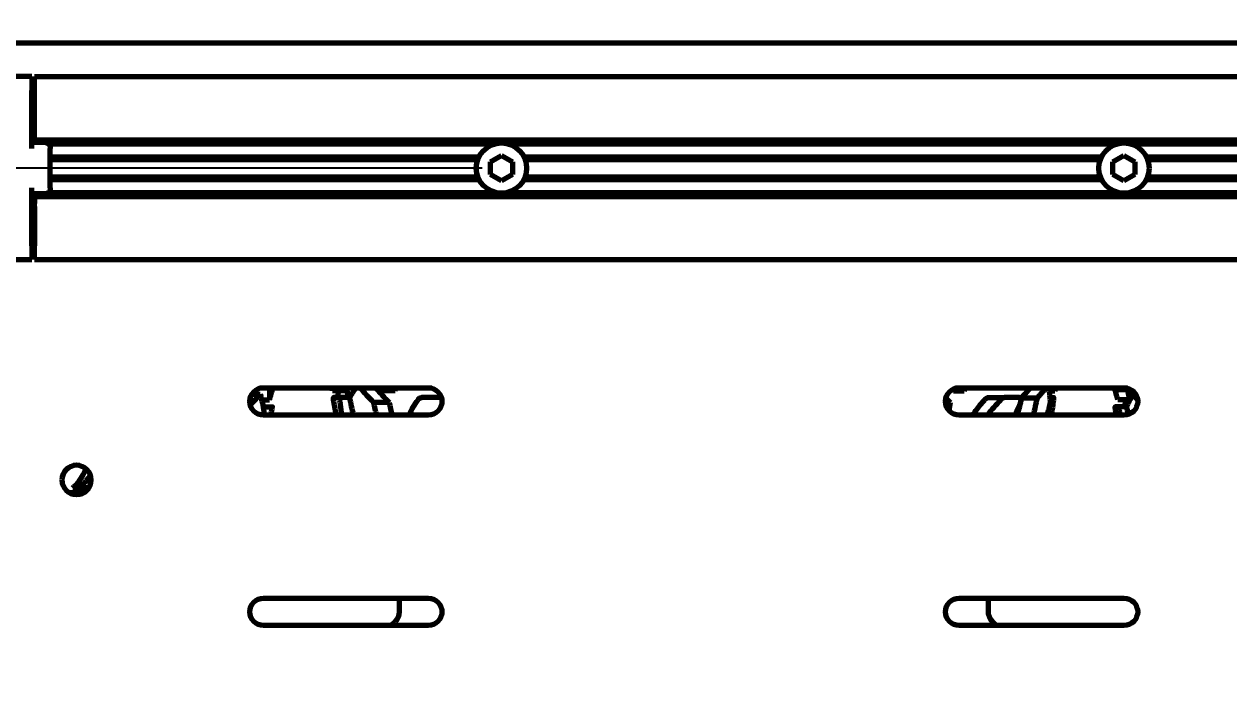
# Model space of a CAD drawing. Header units: millimetres. Extents: x 0 to 1189, y 0 to 841.
# Drawn here: x 587.7 to 719.3, y 632 to 703.6 of the extents above; entities that cross this region are included whole.
import ezdxf

# ---------------------------------------------------------------- set-up
doc = ezdxf.new("R2010")
doc.units = ezdxf.units.MM
doc.header["$LTSCALE"] = 0.75
doc.layers.add('FD_Dimensions', color=7, linetype='Continuous', lineweight=35)
doc.layers.add('Visible', color=7, linetype='Continuous', lineweight=70)
doc.styles.get("Standard").update_dxf_attribs({"font": 'arial.ttf'})
doc.dimstyles.new('Dim-ISO-25', dxfattribs={"dimtxt": 3.5, "dimasz": 3.5, "dimexe": 2.1, "dimexo": 2.1, "dimgap": 1.4, "dimtad": 1, "dimzin": 12, "dimdsep": 46, "dimtxsty": 'Standard', "dimcen": 0, "dimazin": 3, "dimtp": 0.1, "dimtm": 0.1, "dimtfac": 0.714286, "dimtmove": 0, "dimatfit": 3, "dimfxl": 1, "dimtzin": 12, "dimarcsym": 0})

# ---------------------------------------------------------------- blocks, each defined once
blk = doc.blocks.new('*D22')
at = {"layer": 'Defpoints', "color": 0, "transparency": 16777216}
for p in [(782.392664, 721.546639), (539.216927, 643.8848), (782.392664, 643.8848)]:
    blk.add_point(p, dxfattribs=at)
at = {"layer": 'FD_Dimensions', "color": 0, "lineweight": -2, "transparency": 16777216}
for p, q in [((539.216927, 645.9848), (539.216927, 723.646639)), ((782.392664, 645.9848), (782.392664, 723.646639)), ((542.716927, 721.546639), (778.892664, 721.546639))]:
    blk.add_line(p, q, dxfattribs=at)
at = {"layer": 'FD_Dimensions', "color": 0, "transparency": 16777216}
for points in [[(542.716927, 722.129972), (542.716927, 720.963305), (539.216927, 721.546639)], [(778.892664, 722.129972), (778.892664, 720.963305), (782.392664, 721.546639)]]:
    blk.add_solid(points, dxfattribs=at)
at = {"layer": 'FD_Dimensions', "color": 0, "transparency": 16777216, "insert": (660.804796, 724.734838), "char_height": 3.5, "attachment_point": 5}
blk.add_mtext('243.18', dxfattribs=at)
blk = doc.blocks.new('*D23')
at = {"layer": 'Defpoints', "color": 0, "transparency": 16777216}
for p in [(787.031087, 730.453835), (534.578504, 673.694799), (787.031087, 673.694799)]:
    blk.add_point(p, dxfattribs=at)
at = {"layer": 'FD_Dimensions', "color": 0, "lineweight": -2, "transparency": 16777216}
for p, q in [((534.578504, 675.794799), (534.578504, 732.553835)), ((787.031087, 675.794799), (787.031087, 732.553835)), ((538.078504, 730.453835), (783.531087, 730.453835))]:
    blk.add_line(p, q, dxfattribs=at)
at = {"layer": 'FD_Dimensions', "color": 0, "transparency": 16777216}
for points in [[(538.078504, 731.037168), (538.078504, 729.870501), (534.578504, 730.453835)], [(783.531087, 731.037168), (783.531087, 729.870501), (787.031087, 730.453835)]]:
    blk.add_solid(points, dxfattribs=at)
at = {"layer": 'FD_Dimensions', "color": 0, "transparency": 16777216, "insert": (660.804796, 733.64084), "char_height": 3.5, "attachment_point": 5}
blk.add_mtext('252.45', dxfattribs=at)
blk = doc.blocks.new('*D24')
at = {"layer": 'Defpoints', "color": 0, "transparency": 16777216}
for p in [(767.666705, 712.0948), (553.627143, 701.5948), (767.666705, 701.5948)]:
    blk.add_point(p, dxfattribs=at)
at = {"layer": 'FD_Dimensions', "color": 0, "lineweight": -2, "transparency": 16777216}
for p, q in [((553.627143, 703.6948), (553.627143, 714.1948)), ((767.666705, 703.6948), (767.666705, 714.1948)), ((557.127143, 712.0948), (764.166705, 712.0948))]:
    blk.add_line(p, q, dxfattribs=at)
at = {"layer": 'FD_Dimensions', "color": 0, "transparency": 16777216}
for points in [[(557.127143, 712.678134), (557.127143, 711.511467), (553.627143, 712.0948)], [(764.166705, 712.678134), (764.166705, 711.511467), (767.666705, 712.0948)]]:
    blk.add_solid(points, dxfattribs=at)
at = {"layer": 'FD_Dimensions', "color": 0, "transparency": 16777216, "insert": (660.646924, 715.281806), "char_height": 3.5, "attachment_point": 5}
blk.add_mtext('214.04', dxfattribs=at)
blk = doc.blocks.new('*D25')
at = {"layer": 'Defpoints', "color": 0, "transparency": 16777216}
for p in [(639.804796, 687.8848), (463.566121, 484.8848), (639.804796, 484.8848)]:
    blk.add_point(p, dxfattribs=at)
at = {"layer": 'FD_Dimensions', "color": 0, "lineweight": -2, "transparency": 16777216}
for p, q in [((637.704796, 687.8848), (461.466121, 687.8848)), ((463.566121, 684.3848), (463.566121, 488.3848)), ((637.704796, 484.8848), (461.466121, 484.8848))]:
    blk.add_line(p, q, dxfattribs=at)
at = {"layer": 'FD_Dimensions', "color": 0, "transparency": 16777216}
for points in [[(462.982788, 684.3848), (464.149454, 684.3848), (463.566121, 687.8848)], [(462.982788, 488.3848), (464.149454, 488.3848), (463.566121, 484.8848)]]:
    blk.add_solid(points, dxfattribs=at)
at = {"layer": 'FD_Dimensions', "color": 0, "transparency": 16777216, "insert": (460.377922, 586.3848), "char_height": 3.5, "attachment_point": 5, "rotation": 90}
blk.add_mtext('203', dxfattribs=at)

msp = doc.modelspace()

# ---------------------------------------------------------------- linework, layer by layer
at = {"layer": 'Visible'}
for p, q in [((578.767, 701.595), (742.843, 701.595)), ((588.505, 697.885), (585.845, 697.885)), ((588.505, 697.885), (588.505, 696.385)), ((588.805, 696.385), (588.805, 697.885)), ((588.805, 697.885), (732.805, 697.885)), ((588.505, 690.05), (588.505, 696.385)), ((588.805, 692.092), (588.805, 696.385)), ((588.805, 693.135), (588.505, 693.135)), ((588.805, 691.738), (588.805, 692.092)), ((588.805, 691.131), (588.805, 691.738)), ((588.805, 690.985), (588.805, 691.131)), ((588.805, 690.985), (732.805, 690.985)), ((589.905, 690.985), (589.905, 690.69)), ((590.505, 690.376), (590.505, 690.985)), ((589.905, 690.69), (588.505, 690.69)), ((590.505, 690.535), (639.07, 690.535)), ((590.505, 690.376), (590.505, 690.05)), ((590.505, 685.719), (590.505, 690.05)), ((640.54, 690.535), (707.07, 690.535)), ((708.54, 690.535), (731.105, 690.535)), ((590.505, 689.135), (637.355, 689.135)), ((590.505, 688.835), (637.224, 688.835)), ((638.605, 688.578), (639.805, 689.27)), ((638.605, 687.192), (638.605, 688.578)), ((639.805, 689.27), (641.005, 688.578)), ((641.005, 688.578), (641.005, 687.192)), ((642.254, 689.135), (705.355, 689.135)), ((642.385, 688.835), (705.224, 688.835)), ((706.605, 688.578), (707.805, 689.27)), ((706.605, 687.192), (706.605, 688.578)), ((707.805, 689.27), (709.005, 688.578)), ((709.005, 688.578), (709.005, 687.192)), ((710.254, 689.135), (731.105, 689.135)), ((710.385, 688.835), (731.105, 688.835)), ((639.805, 686.499), (638.605, 687.192)), ((641.005, 687.192), (639.805, 686.499)), ((707.805, 686.499), (706.605, 687.192)), ((709.005, 687.192), (707.805, 686.499)), ((588.505, 679.385), (588.505, 685.719)), ((590.505, 686.935), (637.224, 686.935)), ((590.505, 686.635), (637.355, 686.635)), ((590.505, 685.719), (590.505, 685.393)), ((642.254, 686.635), (705.355, 686.635)), ((642.385, 686.935), (705.224, 686.935)), ((710.254, 686.635), (731.105, 686.635)), ((710.385, 686.935), (731.105, 686.935)), ((589.905, 685.08), (588.505, 685.08)), ((588.805, 684.638), (588.805, 684.785)), ((588.805, 684.785), (732.805, 684.785)), ((588.805, 684.638), (588.805, 684.031)), ((589.905, 685.08), (589.905, 684.785)), ((590.505, 684.785), (590.505, 685.393)), ((590.505, 685.235), (639.07, 685.235)), ((640.54, 685.235), (707.07, 685.235)), ((708.54, 685.235), (731.105, 685.235)), ((588.805, 683.678), (588.805, 684.031)), ((588.805, 683.678), (588.805, 679.385)), ((588.805, 682.635), (588.505, 682.635)), ((588.505, 679.385), (588.505, 677.885)), ((588.805, 677.885), (588.805, 679.385)), ((585.845, 677.885), (588.505, 677.885)), ((588.805, 677.885), (732.805, 677.885)), ((613.805, 663.885), (631.805, 663.885)), ((622.941, 663.557), (621.36, 663.557)), ((628.202, 663.557), (626.528, 663.557)), ((689.191, 663.557), (690.351, 663.557)), ((689.805, 663.885), (707.805, 663.885)), ((699.617, 663.557), (700.25, 663.557)), ((706.928, 663.695), (708.535, 663.695)), ((612.528, 663.172), (613.443, 663.172)), ((613.608, 662.557), (614.465, 662.557)), ((621.95, 662.804), (621.472, 662.804)), ((623.239, 662.804), (621.95, 662.804)), ((627.534, 662.269), (625.833, 662.269)), ((633.245, 662.804), (631.082, 662.804)), ((693, 662.804), (694.723, 662.804)), ((696.399, 662.804), (694.723, 662.804)), ((696.626, 662.791), (698.348, 662.791)), ((699.704, 662.804), (700.137, 662.804)), ((708.441, 662.557), (707.144, 662.557)), ((709.081, 663.172), (708.826, 663.172)), ((613.765, 661.804), (614.775, 661.804)), ((631.805, 660.885), (613.805, 660.885)), ((707.805, 660.885), (689.805, 660.885)), ((707.117, 661.804), (706.835, 661.804)), ((708.12, 661.804), (707.117, 661.804)), ((592.975, 652.945), (593.487, 652.945)), ((594.743, 652.945), (593.487, 652.945)), ((592.538, 652.445), (594.243, 652.445)), ((613.805, 640.885), (631.805, 640.885)), ((628.615, 640.885), (628.615, 639.367)), ((689.805, 640.885), (707.805, 640.885)), ((692.994, 639.367), (692.994, 640.885)), ((631.805, 637.885), (613.805, 637.885)), ((628.176, 638.306), (627.755, 637.885)), ((707.805, 637.885), (689.805, 637.885)), ((693.855, 637.885), (693.433, 638.306))]:
    msp.add_line(p, q, dxfattribs=at)
for centre in [(639.805, 687.885), (707.805, 687.885)]:
    msp.add_circle(centre, 2.75, dxfattribs=at)
at = {"layer": 'Visible', "extrusion": (0, 0, -1)}
msp.add_circle((-593.391, 653.799), 1.6, dxfattribs=at)
for centre, radius, start, end in [((-613.805, 662.385), 1.5, 270, 90), ((-676.969, 674.695), 55.164, 347.55204, 348.69907), ((-631.805, 662.385), 1.5, 90, 270), ((-689.805, 662.385), 1.5, 270, 90), ((-707.805, 662.385), 1.5, 90, 270), ((-762.469, 673.695), 55.164, 348.30651, 349.55576), ((-559.141, 673.695), 56.914, 192.87178, 193.00744), ((-762.469, 673.695), 56.914, 346.99256, 347.12822), ((-613.805, 639.385), 1.5, 270, 90), ((-631.805, 639.385), 1.5, 90, 270), ((-689.805, 639.385), 1.5, 270, 90), ((-707.805, 639.385), 1.5, 90, 270), ((-627.115, 639.367), 1.5, 180, 225), ((-694.494, 639.367), 1.5, 315, 0)]:
    msp.add_arc(centre, radius, start, end, dxfattribs=at)
at = {"layer": 'Visible'}
for centre, major_axis, ratio, start_param, end_param in [((568.394, 665.794), (45.334, 18.845), 0.7787818, -0.5712642, -0.538005), ((660.658, 666.794), (33.388, 35.993), 0.5239894, -1.1993287, -1.1911031), ((659.858, 664.631), (41.31, 4.747), 0.3699343, -0.416417, -0.3478361), ((653.325, 666.794), (46.476, 15.821), 0.7909465, -0.4873974, -0.4791718), ((574.547, 663.631), (41.197, 5.643), 0.3634765, -0.4613561, -0.3890801), ((677.574, 674.69), (0.001, 56.445), 0.9396978, 1.7926757, 1.8178889), ((677.558, 674.689), (0, 54.664), 0.9396926, 1.8000026, 1.8260866), ((656.896, 671.171), (42.062, 11.692), 0.6032112, -0.7619645, -0.7446911), ((656.844, 671.19), (43.816, 12.18), 0.6032114, -0.7619142, -0.7324492), ((644.888, 674.694), (0, 55.123), 0.9612617, 4.4591736, 4.49474), ((655.554, 671.19), (-44.256, 10.467), 0.6135645, 3.1794174, 3.2088823), ((570.089, 670.19), (-44.663, 8.567), 0.622707, 3.1149493, 3.1397902)]:
    msp.add_ellipse(centre, major_axis=major_axis, ratio=ratio, start_param=start_param, end_param=end_param, dxfattribs=at)
at = {"layer": 'Visible', "extrusion": (0, 0, -1)}
for centre, major_axis, ratio, start_param, end_param in [((668.284, 666.794), (-46.476, 15.821), 0.7909465, -0.4873974, -0.4791718), ((663.556, 664.631), (41.166, 5.871), 0.3616259, 3.4020126, 3.4705935), ((672.76, 666.794), (43.429, 22.896), 0.755789, 3.6697068, 3.6779323), ((672.709, 666.734), (41.798, 22.04), 0.7557731, 3.6681727, 3.6767198), ((753.215, 665.794), (-45.334, 18.845), 0.7787818, -0.5712642, -0.538005), ((666.055, 671.19), (44.256, 10.467), 0.6135645, 3.1794174, 3.2088823), ((665.339, 671.19), (37.944, 25.068), 0.3895568, 3.8495214, 3.8789864), ((654.925, 674.69), (0, 56.445), 0.6156496, 1.792663, 1.8089089), ((646.807, 674.69), (0.001, 56.445), 0.9612576, 1.7926533, 1.8178664), ((748.931, 663.631), (41.283, 4.981), 0.3683752, 3.3428687, 3.4294347), ((561.843, 673.69), (0.001, 56.445), 0.9444744, 1.7926555, 1.799628), ((751.52, 670.19), (44.663, 8.567), 0.622707, 3.1197084, 3.1397902), ((593.487, 653.946), (0, 1.002), 0.5709503, 2.7431498, 3.1415188)]:
    msp.add_ellipse(centre, major_axis=major_axis, ratio=ratio, start_param=start_param, end_param=end_param, dxfattribs=at)
at = {"layer": 'Visible'}
for points, knots in [([(590.505, 690.376), (590.421, 690.454), (590.334, 690.518), (590.251, 690.567), (590.138, 690.634), (590.002, 690.684), (589.906, 690.69), (589.905, 690.69), (589.905, 690.69)], [-0.034909561, -0.034909561, -0.034909561, -0.034909561, 0, 0, 0, 0.048086641, 0.048086641, 0.048434459, 0.048434459, 0.048434459, 0.048434459]), ([(589.905, 685.08), (589.905, 685.08), (589.906, 685.08), (590.002, 685.086), (590.138, 685.136), (590.251, 685.203), (590.334, 685.251), (590.421, 685.316), (590.505, 685.393)], [-0.048434459, -0.048434459, -0.048434459, -0.048434459, -0.048086641, -0.048086641, 0, 0, 0, 0.03490956, 0.03490956, 0.03490956, 0.03490956]), ([(696.626, 662.791), (696.818, 662.992), (696.999, 663.191), (697.309, 663.55), (697.446, 663.716), (697.577, 663.885)], [-6.14387003, -6.14387003, -6.14387003, -6.14387003, -5.99122576, -5.99122576, -5.86310491, -5.86310491, -5.86310491, -5.86310491]), ([(621.468, 662.573), (621.466, 662.586), (621.464, 662.6), (621.456, 662.677), (621.453, 662.728), (621.457, 662.785), (621.462, 662.799), (621.469, 662.803), (621.47, 662.804), (621.471, 662.804), (621.472, 662.804)], [-0.067467722, -0.067467722, -0.067467722, -0.067467722, -0.060677513, -0.060677513, -0.026046428, -0.026046428, 0, 0, 0, 0.004492338, 0.004492338, 0.004492338, 0.004492338]), ([(621.95, 662.804), (621.953, 662.804), (621.957, 662.803), (621.97, 662.796), (621.979, 662.786), (622.004, 662.75), (622.019, 662.721), (622.052, 662.643), (622.071, 662.592), (622.107, 662.476), (622.124, 662.411), (622.154, 662.28), (622.167, 662.214), (622.185, 662.101), (622.191, 662.053), (622.194, 662.01)], [-0.31850398, -0.31850398, -0.31850398, -0.31850398, -0.31282022, -0.31282022, -0.29994359, -0.29994359, -0.28312658, -0.28312658, -0.26362992, -0.26362992, -0.24338082, -0.24338082, -0.22315028, -0.22315028, -0.20678418, -0.20678418, -0.20678418, -0.20678418]), ([(630.686, 662.573), (630.696, 662.586), (630.705, 662.6), (630.765, 662.677), (630.825, 662.728), (630.942, 662.785), (630.996, 662.799), (631.052, 662.803), (631.062, 662.804), (631.072, 662.804), (631.082, 662.804)], [-0.067467722, -0.067467722, -0.067467722, -0.067467722, -0.060677513, -0.060677513, -0.026046428, -0.026046428, 0, 0, 0, 0.004492338, 0.004492338, 0.004492338, 0.004492338]), ([(691.307, 660.885), (691.44, 661.112), (691.58, 661.328), (691.879, 661.743), (692.036, 661.938), (692.196, 662.115)], [-2.10764025, -2.10764025, -2.10764025, -2.10764025, -2.02389149, -2.02389149, -1.93598499, -1.93598499, -1.93598499, -1.93598499]), ([(692.604, 662.573), (692.629, 662.601), (692.655, 662.627), (692.741, 662.707), (692.802, 662.748), (692.91, 662.794), (692.956, 662.804), (693, 662.804)], [-0.389823505, -0.389823505, -0.389823505, -0.389823505, -0.37572875, -0.37572875, -0.343033161, -0.343033161, -0.317635766, -0.317635766, -0.317635766, -0.317635766]), ([(694.335, 662.573), (694.347, 662.586), (694.359, 662.6), (694.433, 662.677), (694.497, 662.728), (694.608, 662.785), (694.655, 662.799), (694.7, 662.803), (694.708, 662.804), (694.715, 662.804), (694.723, 662.804)], [-0.067467722, -0.067467722, -0.067467722, -0.067467722, -0.060677513, -0.060677513, -0.026046428, -0.026046428, 0, 0, 0, 0.004492338, 0.004492338, 0.004492338, 0.004492338]), ([(696.399, 662.804), (696.407, 662.804), (696.415, 662.803), (696.44, 662.796), (696.456, 662.786), (696.489, 662.75), (696.504, 662.721), (696.527, 662.643), (696.534, 662.592), (696.536, 662.476), (696.53, 662.411), (696.507, 662.28), (696.49, 662.214), (696.45, 662.101), (696.43, 662.053), (696.407, 662.01)], [-0.31850397, -0.31850397, -0.31850397, -0.31850397, -0.31282021, -0.31282021, -0.29994359, -0.29994359, -0.28312657, -0.28312657, -0.26362992, -0.26362992, -0.24338082, -0.24338082, -0.22315028, -0.22315028, -0.20678417, -0.20678417, -0.20678417, -0.20678417]), ([(700.142, 662.573), (700.144, 662.586), (700.145, 662.6), (700.154, 662.677), (700.156, 662.728), (700.152, 662.785), (700.148, 662.799), (700.141, 662.803), (700.14, 662.804), (700.139, 662.804), (700.137, 662.804)], [-0.067467722, -0.067467722, -0.067467722, -0.067467722, -0.060677513, -0.060677513, -0.026046428, -0.026046428, 0, 0, 0, 0.004492338, 0.004492338, 0.004492338, 0.004492338]), ([(614.742, 661.573), (614.745, 661.586), (614.748, 661.6), (614.762, 661.677), (614.771, 661.728), (614.778, 661.785), (614.778, 661.799), (614.776, 661.803), (614.776, 661.804), (614.775, 661.804), (614.775, 661.804)], [-0.067467722, -0.067467722, -0.067467722, -0.067467722, -0.060677513, -0.060677513, -0.026046428, -0.026046428, 0, 0, 0, 0.004492338, 0.004492338, 0.004492338, 0.004492338]), ([(706.867, 661.573), (706.865, 661.586), (706.862, 661.6), (706.847, 661.677), (706.839, 661.728), (706.832, 661.785), (706.831, 661.799), (706.834, 661.803), (706.834, 661.804), (706.834, 661.804), (706.835, 661.804)], [-0.067467722, -0.067467722, -0.067467722, -0.067467722, -0.060677513, -0.060677513, -0.026046428, -0.026046428, 0, 0, 0, 0.004492338, 0.004492338, 0.004492338, 0.004492338]), ([(707.117, 661.804), (707.12, 661.804), (707.122, 661.803), (707.131, 661.796), (707.139, 661.786), (707.158, 661.75), (707.171, 661.721), (707.199, 661.643), (707.216, 661.592), (707.249, 661.476), (707.265, 661.411), (707.295, 661.28), (707.309, 661.214), (707.329, 661.101), (707.336, 661.053), (707.341, 661.01)], [-0.31850398, -0.31850398, -0.31850398, -0.31850398, -0.31282022, -0.31282022, -0.29994359, -0.29994359, -0.28312658, -0.28312658, -0.26362992, -0.26362992, -0.24338082, -0.24338082, -0.22315028, -0.22315028, -0.20678418, -0.20678418, -0.20678418, -0.20678418]), ([(592.975, 652.945), (593.146, 653.077), (593.323, 653.244), (593.677, 653.658), (593.852, 653.914), (594.141, 654.421), (594.283, 654.716), (594.406, 655.035)], [-0.64149782, -0.64149782, -0.64149782, -0.64149782, -0.54529021, -0.54529021, -0.43616584, -0.43616584, -0.33022364, -0.33022364, -0.33022364, -0.33022364]), ([(594.895, 654.343), (594.749, 654.112), (594.586, 653.889), (594.186, 653.421), (593.942, 653.195), (593.709, 653.023)], [-3.78794651, -3.78794651, -3.78794651, -3.78794651, -3.68866744, -3.68866744, -3.5563533, -3.5563533, -3.5563533, -3.5563533])]:
    msp.add_open_spline(points, degree=3, knots=knots, dxfattribs=at)
for points in [[(612.765, 663.466), (612.765, 663.368), (612.763, 663.27), (612.762, 663.172)], [(614.472, 663.885), (614.483, 663.442), (614.48, 662.999), (614.465, 662.557)], [(621.994, 663.557), (621.958, 663.307), (621.929, 663.056), (621.908, 662.804)], [(624.361, 663.885), (624.812, 663.352), (625.304, 662.811), (625.833, 662.269)], [(626.041, 663.885), (626.497, 663.352), (626.996, 662.81), (627.534, 662.269)], [(626.303, 663.885), (626.377, 663.775), (626.452, 663.666), (626.528, 663.557)], [(689.107, 663.713), (689.135, 663.661), (689.163, 663.609), (689.191, 663.557)], [(690.171, 663.885), (690.231, 663.775), (690.292, 663.666), (690.351, 663.557)], [(699.563, 663.885), (699.655, 663.352), (699.714, 662.811), (699.735, 662.269)], [(700.278, 663.885), (700.269, 663.775), (700.26, 663.666), (700.25, 663.557)], [(706.928, 663.695), (706.907, 663.758), (706.887, 663.821), (706.866, 663.885)], [(706.928, 663.695), (707.08, 663.695), (707.255, 663.758), (707.452, 663.885)], [(613.443, 663.172), (613.624, 662.547), (613.76, 661.909), (613.847, 661.269)], [(623.649, 660.885), (623.501, 661.514), (623.362, 662.15), (623.232, 662.791)], [(688.343, 662.726), (688.505, 662.574), (688.665, 662.421), (688.823, 662.269)], [(697.921, 660.885), (698.072, 661.514), (698.215, 662.15), (698.348, 662.791)], [(708.004, 662.557), (707.944, 662.307), (707.892, 662.056), (707.847, 661.804)], [(708.826, 663.172), (708.976, 662.968), (709.134, 662.763), (709.297, 662.557)], [(621.767, 660.885), (621.692, 661.21), (621.632, 661.503), (621.588, 661.757)], [(622.194, 662.01), (622.223, 661.663), (622.274, 661.285), (622.345, 660.885)], [(629.786, 660.885), (629.877, 661.21), (630.003, 661.503), (630.163, 661.757)], [(692.95, 660.885), (693.162, 661.21), (693.386, 661.503), (693.617, 661.757)], [(696.407, 662.01), (696.224, 661.663), (696.051, 661.285), (695.892, 660.885)], [(699.842, 660.885), (699.917, 661.21), (699.978, 661.503), (700.021, 661.757)], [(707.341, 661.01), (707.347, 660.969), (707.352, 660.927), (707.358, 660.885)], [(708.291, 660.966), (708.231, 661.24), (708.172, 661.515), (708.115, 661.791)]]:
    msp.add_open_spline(points, degree=3, dxfattribs=at)

# ---------------------------------------------------------------- dimensions: what is measured, and where the dimension line sits
at = {"layer": 'FD_Dimensions'}
for base, p1, p2, picture, middle in [((787.031, 730.454), (534.579, 673.695), (787.031, 673.695), '*D23', (660.805, 733.641)), ((767.667, 712.095), (553.627, 701.595), (767.667, 701.595), '*D24', (660.647, 715.282))]:
    dim = msp.add_linear_dim(base=base, p1=p1, p2=p2, dimstyle='Dim-ISO-25', override={"dimlfac": 1, "dimclrd": 0, "dimclre": 0}, dxfattribs=at)
    dim.commit()
    dim.dimension.update_dxf_attribs({"geometry": picture, "text_midpoint": middle})
dim = msp.add_linear_dim(base=(782.393, 721.547), p1=(539.217, 643.885), p2=(782.393, 643.885), dimstyle='Dim-ISO-25', override={"dimlfac": 1}, dxfattribs=at)
dim.commit()
dim.dimension.update_dxf_attribs({"geometry": '*D22', "text_midpoint": (660.805, 721.547), "dimtype": 160})
dim = msp.add_linear_dim(base=(463.566, 484.885), p1=(639.805, 687.885), p2=(639.805, 484.885), angle=90, dimstyle='Dim-ISO-25', override={"dimlfac": 1, "dimclrd": 0, "dimclre": 0}, dxfattribs=at)
dim.commit()
dim.dimension.update_dxf_attribs({"geometry": '*D25', "text_midpoint": (460.378, 586.385)})

doc.saveas('drawing.dxf')
